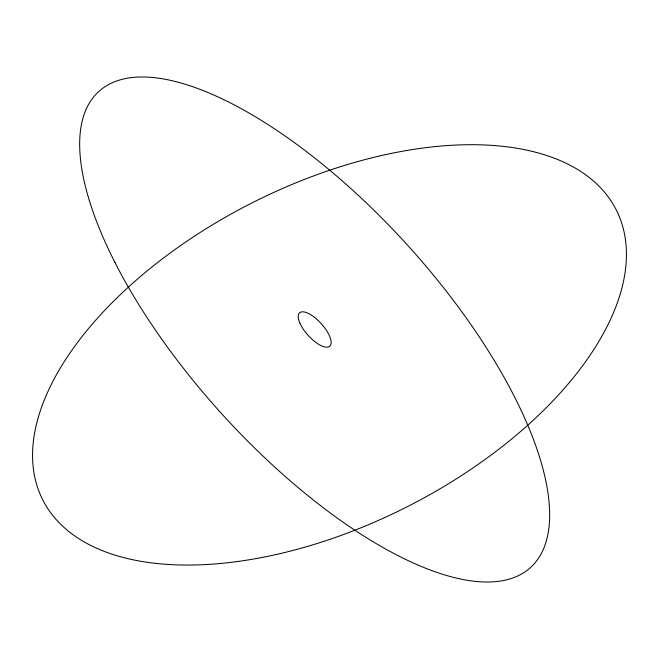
<?xml version="1.0" encoding="UTF-8"?>
<svg xmlns="http://www.w3.org/2000/svg" width="659" height="659" viewBox="0 0 659 659"><rect width="100%" height="100%" fill="white"/><g stroke="black" fill="none" stroke-linecap="round" stroke-linejoin="round"><path stroke-width="0.99" d="M299.829 322.992A22.53 8.798 47.8 0 0 328.289 347.013A22.53 8.798 47.8 0 0 315.941 318.503A22.53 8.798 47.8 0 0 299.829 322.992M115.078 262.694A321.32 125.457 47.8 0 0 521.944 573.767A321.32 125.457 47.8 0 0 307.036 152.04A321.32 125.457 47.8 0 0 115.078 262.694M238.121 561.443A321.32 170.59 -26.8 0 0 619.864 217.981A321.32 170.59 -26.8 0 0 130.515 285.199A321.32 170.59 -26.8 0 0 238.121 561.443"/></g></svg>
